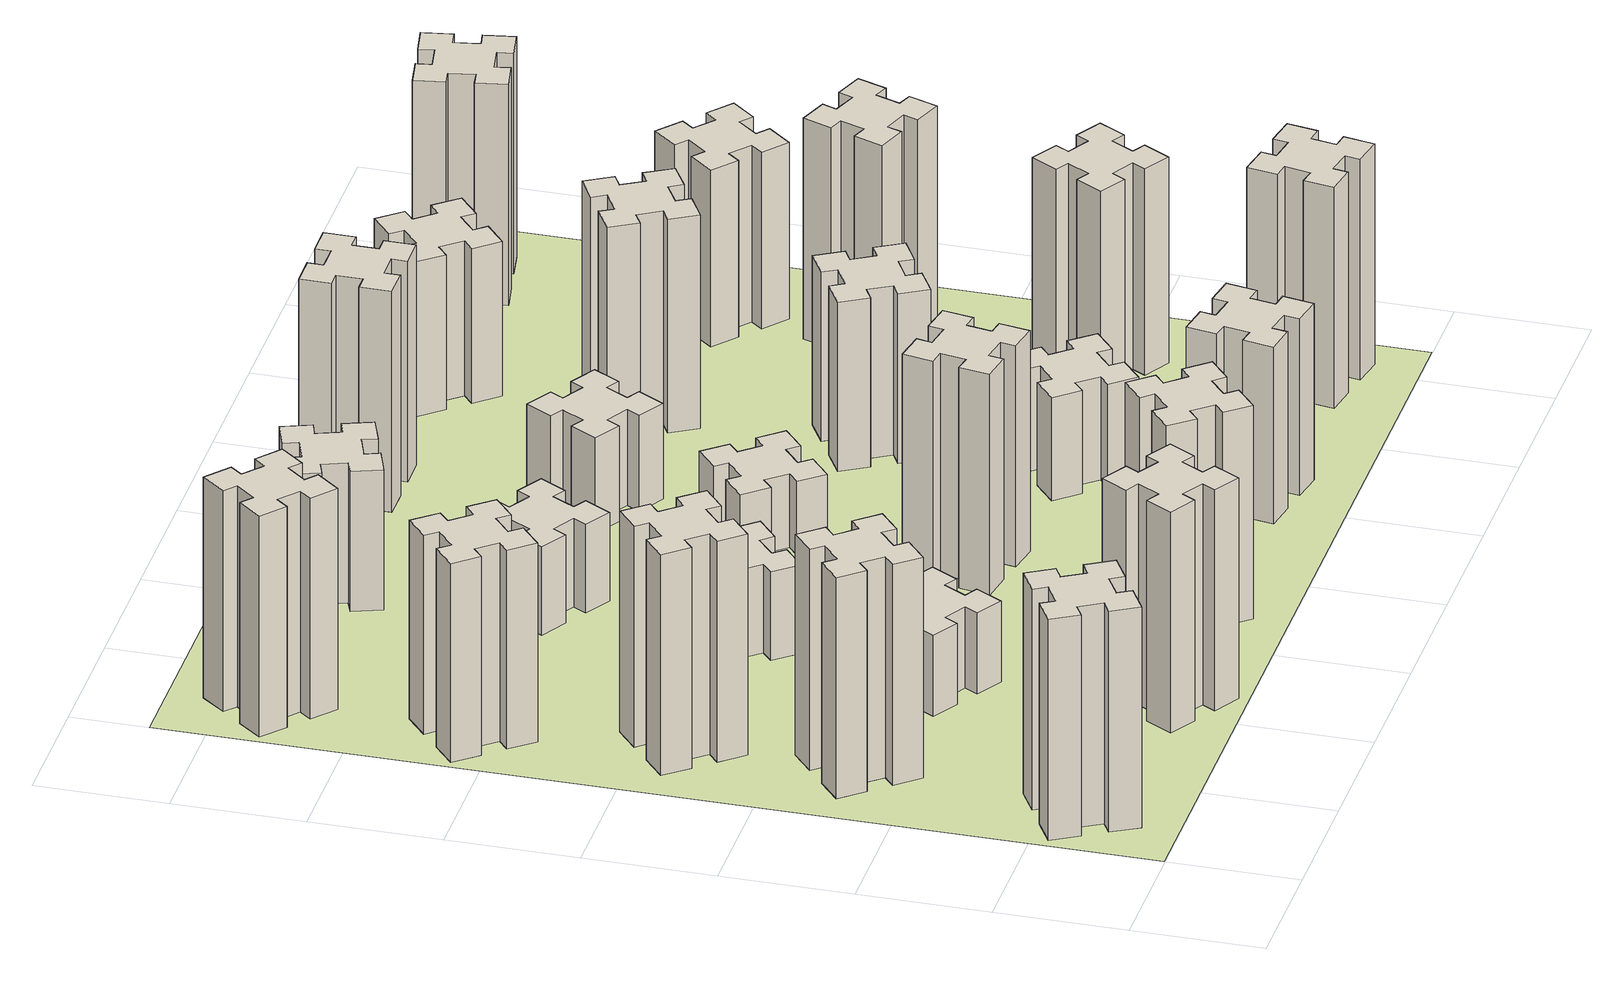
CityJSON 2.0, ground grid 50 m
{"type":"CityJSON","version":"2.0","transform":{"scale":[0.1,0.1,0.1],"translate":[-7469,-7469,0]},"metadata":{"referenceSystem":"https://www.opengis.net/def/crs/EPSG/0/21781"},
"CityObjects":{
"building1":{"type":"Building","attributes":{"class":"1000","function":"1000","usage":"1000","yearOfConstruction":2016,"roofType":"1000","measuredHeight":90,"storeysAboveGround":30,"storeysBelowGround":0},"geometry":[{"type":"Solid","lod":"1","boundaries":[[[[0,1,2,3,4,5,6,7,8,9,10,11,12,13,14,15,16,17,18,19]],[[17,16,20,21]],[[16,15,22,20]],[[15,14,23,22]],[[14,13,24,23]],[[13,12,25,24]],[[12,11,26,25]],[[11,10,27,26]],[[10,9,28,27]],[[9,8,29,28]],[[8,7,30,29]],[[7,6,31,30]],[[6,5,32,31]],[[5,4,33,32]],[[4,3,34,33]],[[3,2,35,34]],[[2,1,36,35]],[[1,0,37,36]],[[0,19,38,37]],[[19,18,39,38]],[[18,17,21,39]],[[24,25,26,27,28,29,30,31,32,33,34,35,36,37,38,39,21,20,22,23]]]]}]},
"building2":{"type":"Building","attributes":{"class":"1000","function":"1000","usage":"1000","yearOfConstruction":2016,"roofType":"1000","measuredHeight":90,"storeysAboveGround":30,"storeysBelowGround":0},"geometry":[{"type":"Solid","lod":"1","boundaries":[[[[40,41,42,43,44,45,46,47,48,49,50,51,52,53,54,55,56,57,58,59]],[[57,56,60,61]],[[56,55,62,60]],[[55,54,63,62]],[[54,53,64,63]],[[53,52,65,64]],[[52,51,66,65]],[[51,50,67,66]],[[50,49,68,67]],[[49,48,69,68]],[[48,47,70,69]],[[47,46,71,70]],[[46,45,72,71]],[[45,44,73,72]],[[44,43,74,73]],[[43,42,75,74]],[[42,41,76,75]],[[41,40,77,76]],[[40,59,78,77]],[[59,58,79,78]],[[58,57,61,79]],[[64,65,66,67,68,69,70,71,72,73,74,75,76,77,78,79,61,60,62,63]]]]}]},
"building3":{"type":"Building","attributes":{"class":"1000","function":"1000","usage":"1000","yearOfConstruction":2016,"roofType":"1000","measuredHeight":90,"storeysAboveGround":30,"storeysBelowGround":0},"geometry":[{"type":"Solid","lod":"1","boundaries":[[[[80,81,82,83,84,85,86,87,88,89,90,91,92,93,94,95,96,97,98,99]],[[97,96,100,101]],[[96,95,102,100]],[[95,94,103,102]],[[94,93,104,103]],[[93,92,105,104]],[[92,91,106,105]],[[91,90,107,106]],[[90,89,108,107]],[[89,88,109,108]],[[88,87,110,109]],[[87,86,111,110]],[[86,85,112,111]],[[85,84,113,112]],[[84,83,114,113]],[[83,82,115,114]],[[82,81,116,115]],[[81,80,117,116]],[[80,99,118,117]],[[99,98,119,118]],[[98,97,101,119]],[[104,105,106,107,108,109,110,111,112,113,114,115,116,117,118,119,101,100,102,103]]]]}]},
"building4":{"type":"Building","attributes":{"class":"1000","function":"1000","usage":"1000","yearOfConstruction":2016,"roofType":"1000","measuredHeight":81,"storeysAboveGround":30,"storeysBelowGround":0},"geometry":[{"type":"Solid","lod":"1","boundaries":[[[[120,121,122,123,124,125,126,127,128,129,130,131,132,133,134,135,136,137,138,139]],[[137,136,140,141]],[[136,135,142,140]],[[135,134,143,142]],[[134,133,144,143]],[[133,132,145,144]],[[132,131,146,145]],[[131,130,147,146]],[[130,129,148,147]],[[129,128,149,148]],[[128,127,150,149]],[[127,126,151,150]],[[126,125,152,151]],[[125,124,153,152]],[[124,123,154,153]],[[123,122,155,154]],[[122,121,156,155]],[[121,120,157,156]],[[120,139,158,157]],[[139,138,159,158]],[[138,137,141,159]],[[144,145,146,147,148,149,150,151,152,153,154,155,156,157,158,159,141,140,142,143]]]]}]},
"building5":{"type":"Building","attributes":{"class":"1000","function":"1000","usage":"1000","yearOfConstruction":2016,"roofType":"1000","measuredHeight":90,"storeysAboveGround":30,"storeysBelowGround":0},"geometry":[{"type":"Solid","lod":"1","boundaries":[[[[160,161,162,163,164,165,166,167,168,169,170,171,172,173,174,175,176,177,178,179]],[[177,176,180,181]],[[176,175,182,180]],[[175,174,183,182]],[[174,173,184,183]],[[173,172,185,184]],[[172,171,186,185]],[[171,170,187,186]],[[170,169,188,187]],[[169,168,189,188]],[[168,167,190,189]],[[167,166,191,190]],[[166,165,192,191]],[[165,164,193,192]],[[164,163,194,193]],[[163,162,195,194]],[[162,161,196,195]],[[161,160,197,196]],[[160,179,198,197]],[[179,178,199,198]],[[178,177,181,199]],[[184,185,186,187,188,189,190,191,192,193,194,195,196,197,198,199,181,180,182,183]]]]}]},
"building6":{"type":"Building","attributes":{"class":"1000","function":"1000","usage":"1000","yearOfConstruction":2016,"roofType":"1000","measuredHeight":90,"storeysAboveGround":30,"storeysBelowGround":0},"geometry":[{"type":"Solid","lod":"1","boundaries":[[[[200,201,202,203,204,205,206,207,208,209,210,211,212,213,214,215,216,217,218,219]],[[217,216,220,221]],[[216,215,222,220]],[[215,214,223,222]],[[214,213,224,223]],[[213,212,225,224]],[[212,211,226,225]],[[211,210,227,226]],[[210,209,228,227]],[[209,208,229,228]],[[208,207,230,229]],[[207,206,231,230]],[[206,205,232,231]],[[205,204,233,232]],[[204,203,234,233]],[[203,202,235,234]],[[202,201,236,235]],[[201,200,237,236]],[[200,219,238,237]],[[219,218,239,238]],[[218,217,221,239]],[[224,225,226,227,228,229,230,231,232,233,234,235,236,237,238,239,221,220,222,223]]]]}]},
"building7":{"type":"Building","attributes":{"class":"1000","function":"1000","usage":"1000","yearOfConstruction":2016,"roofType":"1000","measuredHeight":33,"storeysAboveGround":30,"storeysBelowGround":0},"geometry":[{"type":"Solid","lod":"1","boundaries":[[[[240,241,242,243,244,245,246,247,248,249,250,251,252,253,254,255,256,257,258,259]],[[257,256,260,261]],[[256,255,262,260]],[[255,254,263,262]],[[254,253,264,263]],[[253,252,265,264]],[[252,251,266,265]],[[251,250,267,266]],[[250,249,268,267]],[[249,248,269,268]],[[248,247,270,269]],[[247,246,271,270]],[[246,245,272,271]],[[245,244,273,272]],[[244,243,274,273]],[[243,242,275,274]],[[242,241,276,275]],[[241,240,277,276]],[[240,259,278,277]],[[259,258,279,278]],[[258,257,261,279]],[[264,265,266,267,268,269,270,271,272,273,274,275,276,277,278,279,261,260,262,263]]]]}]},
"building8":{"type":"Building","attributes":{"class":"1000","function":"1000","usage":"1000","yearOfConstruction":2016,"roofType":"1000","measuredHeight":36,"storeysAboveGround":30,"storeysBelowGround":0},"geometry":[{"type":"Solid","lod":"1","boundaries":[[[[280,281,282,283,284,285,286,287,288,289,290,291,292,293,294,295,296,297,298,299]],[[297,296,300,301]],[[296,295,302,300]],[[295,294,303,302]],[[294,293,304,303]],[[293,292,305,304]],[[292,291,306,305]],[[291,290,307,306]],[[290,289,308,307]],[[289,288,309,308]],[[288,287,310,309]],[[287,286,311,310]],[[286,285,312,311]],[[285,284,313,312]],[[284,283,314,313]],[[283,282,315,314]],[[282,281,316,315]],[[281,280,317,316]],[[280,299,318,317]],[[299,298,319,318]],[[298,297,301,319]],[[304,305,306,307,308,309,310,311,312,313,314,315,316,317,318,319,301,300,302,303]]]]}]},
"building9":{"type":"Building","attributes":{"class":"1000","function":"1000","usage":"1000","yearOfConstruction":2016,"roofType":"1000","measuredHeight":87,"storeysAboveGround":30,"storeysBelowGround":0},"geometry":[{"type":"Solid","lod":"1","boundaries":[[[[320,321,322,323,324,325,326,327,328,329,330,331,332,333,334,335,336,337,338,339]],[[337,336,340,341]],[[336,335,342,340]],[[335,334,343,342]],[[334,333,344,343]],[[333,332,345,344]],[[332,331,346,345]],[[331,330,347,346]],[[330,329,348,347]],[[329,328,349,348]],[[328,327,350,349]],[[327,326,351,350]],[[326,325,352,351]],[[325,324,353,352]],[[324,323,354,353]],[[323,322,355,354]],[[322,321,356,355]],[[321,320,357,356]],[[320,339,358,357]],[[339,338,359,358]],[[338,337,341,359]],[[344,345,346,347,348,349,350,351,352,353,354,355,356,357,358,359,341,340,342,343]]]]}]},
"building10":{"type":"Building","attributes":{"class":"1000","function":"1000","usage":"1000","yearOfConstruction":2016,"roofType":"1000","measuredHeight":36,"storeysAboveGround":30,"storeysBelowGround":0},"geometry":[{"type":"Solid","lod":"1","boundaries":[[[[360,361,362,363,364,365,366,367,368,369,370,371,372,373,374,375,376,377,378,379]],[[377,376,380,381]],[[376,375,382,380]],[[375,374,383,382]],[[374,373,384,383]],[[373,372,385,384]],[[372,371,386,385]],[[371,370,387,386]],[[370,369,388,387]],[[369,368,389,388]],[[368,367,390,389]],[[367,366,391,390]],[[366,365,392,391]],[[365,364,393,392]],[[364,363,394,393]],[[363,362,395,394]],[[362,361,396,395]],[[361,360,397,396]],[[360,379,398,397]],[[379,378,399,398]],[[378,377,381,399]],[[384,385,386,387,388,389,390,391,392,393,394,395,396,397,398,399,381,380,382,383]]]]}]},
"building11":{"type":"Building","attributes":{"class":"1000","function":"1000","usage":"1000","yearOfConstruction":2016,"roofType":"1000","measuredHeight":57,"storeysAboveGround":30,"storeysBelowGround":0},"geometry":[{"type":"Solid","lod":"1","boundaries":[[[[400,401,402,403,404,405,406,407,408,409,410,411,412,413,414,415,416,417,418,419]],[[417,416,420,421]],[[416,415,422,420]],[[415,414,423,422]],[[414,413,424,423]],[[413,412,425,424]],[[412,411,426,425]],[[411,410,427,426]],[[410,409,428,427]],[[409,408,429,428]],[[408,407,430,429]],[[407,406,431,430]],[[406,405,432,431]],[[405,404,433,432]],[[404,403,434,433]],[[403,402,435,434]],[[402,401,436,435]],[[401,400,437,436]],[[400,419,438,437]],[[419,418,439,438]],[[418,417,421,439]],[[424,425,426,427,428,429,430,431,432,433,434,435,436,437,438,439,421,420,422,423]]]]}]},
"building12":{"type":"Building","attributes":{"class":"1000","function":"1000","usage":"1000","yearOfConstruction":2016,"roofType":"1000","measuredHeight":90,"storeysAboveGround":30,"storeysBelowGround":0},"geometry":[{"type":"Solid","lod":"1","boundaries":[[[[440,441,442,443,444,445,446,447,448,449,450,451,452,453,454,455,456,457,458,459]],[[457,456,460,461]],[[456,455,462,460]],[[455,454,463,462]],[[454,453,464,463]],[[453,452,465,464]],[[452,451,466,465]],[[451,450,467,466]],[[450,449,468,467]],[[449,448,469,468]],[[448,447,470,469]],[[447,446,471,470]],[[446,445,472,471]],[[445,444,473,472]],[[444,443,474,473]],[[443,442,475,474]],[[442,441,476,475]],[[441,440,477,476]],[[440,459,478,477]],[[459,458,479,478]],[[458,457,461,479]],[[464,465,466,467,468,469,470,471,472,473,474,475,476,477,478,479,461,460,462,463]]]]}]},
"building13":{"type":"Building","attributes":{"class":"1000","function":"1000","usage":"1000","yearOfConstruction":2016,"roofType":"1000","measuredHeight":30,"storeysAboveGround":30,"storeysBelowGround":0},"geometry":[{"type":"Solid","lod":"1","boundaries":[[[[480,481,482,483,484,485,486,487,488,489,490,491,492,493,494,495,496,497,498,499]],[[497,496,500,501]],[[496,495,502,500]],[[495,494,503,502]],[[494,493,504,503]],[[493,492,505,504]],[[492,491,506,505]],[[491,490,507,506]],[[490,489,508,507]],[[489,488,509,508]],[[488,487,510,509]],[[487,486,511,510]],[[486,485,512,511]],[[485,484,513,512]],[[484,483,514,513]],[[483,482,515,514]],[[482,481,516,515]],[[481,480,517,516]],[[480,499,518,517]],[[499,498,519,518]],[[498,497,501,519]],[[504,505,506,507,508,509,510,511,512,513,514,515,516,517,518,519,501,500,502,503]]]]}]},
"building14":{"type":"Building","attributes":{"class":"1000","function":"1000","usage":"1000","yearOfConstruction":2016,"roofType":"1000","measuredHeight":72,"storeysAboveGround":30,"storeysBelowGround":0},"geometry":[{"type":"Solid","lod":"1","boundaries":[[[[520,521,522,523,524,525,526,527,528,529,530,531,532,533,534,535,536,537,538,539]],[[537,536,540,541]],[[536,535,542,540]],[[535,534,543,542]],[[534,533,544,543]],[[533,532,545,544]],[[532,531,546,545]],[[531,530,547,546]],[[530,529,548,547]],[[529,528,549,548]],[[528,527,550,549]],[[527,526,551,550]],[[526,525,552,551]],[[525,524,553,552]],[[524,523,554,553]],[[523,522,555,554]],[[522,521,556,555]],[[521,520,557,556]],[[520,539,558,557]],[[539,538,559,558]],[[538,537,541,559]],[[544,545,546,547,548,549,550,551,552,553,554,555,556,557,558,559,541,540,542,543]]]]}]},
"building15":{"type":"Building","attributes":{"class":"1000","function":"1000","usage":"1000","yearOfConstruction":2016,"roofType":"1000","measuredHeight":39,"storeysAboveGround":30,"storeysBelowGround":0},"geometry":[{"type":"Solid","lod":"1","boundaries":[[[[560,561,562,563,564,565,566,567,568,569,570,571,572,573,574,575,576,577,578,579]],[[577,576,580,581]],[[576,575,582,580]],[[575,574,583,582]],[[574,573,584,583]],[[573,572,585,584]],[[572,571,586,585]],[[571,570,587,586]],[[570,569,588,587]],[[569,568,589,588]],[[568,567,590,589]],[[567,566,591,590]],[[566,565,592,591]],[[565,564,593,592]],[[564,563,594,593]],[[563,562,595,594]],[[562,561,596,595]],[[561,560,597,596]],[[560,579,598,597]],[[579,578,599,598]],[[578,577,581,599]],[[584,585,586,587,588,589,590,591,592,593,594,595,596,597,598,599,581,580,582,583]]]]}]},
"building16":{"type":"Building","attributes":{"class":"1000","function":"1000","usage":"1000","yearOfConstruction":2016,"roofType":"1000","measuredHeight":90,"storeysAboveGround":30,"storeysBelowGround":0},"geometry":[{"type":"Solid","lod":"1","boundaries":[[[[600,601,602,603,604,605,606,607,608,609,610,611,612,613,614,615,616,617,618,619]],[[617,616,620,621]],[[616,615,622,620]],[[615,614,623,622]],[[614,613,624,623]],[[613,612,625,624]],[[612,611,626,625]],[[611,610,627,626]],[[610,609,628,627]],[[609,608,629,628]],[[608,607,630,629]],[[607,606,631,630]],[[606,605,632,631]],[[605,604,633,632]],[[604,603,634,633]],[[603,602,635,634]],[[602,601,636,635]],[[601,600,637,636]],[[600,619,638,637]],[[619,618,639,638]],[[618,617,621,639]],[[624,625,626,627,628,629,630,631,632,633,634,635,636,637,638,639,621,620,622,623]]]]}]},
"building17":{"type":"Building","attributes":{"class":"1000","function":"1000","usage":"1000","yearOfConstruction":2016,"roofType":"1000","measuredHeight":42,"storeysAboveGround":30,"storeysBelowGround":0},"geometry":[{"type":"Solid","lod":"1","boundaries":[[[[640,641,642,643,644,645,646,647,648,649,650,651,652,653,654,655,656,657,658,659]],[[657,656,660,661]],[[656,655,662,660]],[[655,654,663,662]],[[654,653,664,663]],[[653,652,665,664]],[[652,651,666,665]],[[651,650,667,666]],[[650,649,668,667]],[[649,648,669,668]],[[648,647,670,669]],[[647,646,671,670]],[[646,645,672,671]],[[645,644,673,672]],[[644,643,674,673]],[[643,642,675,674]],[[642,641,676,675]],[[641,640,677,676]],[[640,659,678,677]],[[659,658,679,678]],[[658,657,661,679]],[[664,665,666,667,668,669,670,671,672,673,674,675,676,677,678,679,661,660,662,663]]]]}]},
"building18":{"type":"Building","attributes":{"class":"1000","function":"1000","usage":"1000","yearOfConstruction":2016,"roofType":"1000","measuredHeight":69,"storeysAboveGround":30,"storeysBelowGround":0},"geometry":[{"type":"Solid","lod":"1","boundaries":[[[[680,681,682,683,684,685,686,687,688,689,690,691,692,693,694,695,696,697,698,699]],[[697,696,700,701]],[[696,695,702,700]],[[695,694,703,702]],[[694,693,704,703]],[[693,692,705,704]],[[692,691,706,705]],[[691,690,707,706]],[[690,689,708,707]],[[689,688,709,708]],[[688,687,710,709]],[[687,686,711,710]],[[686,685,712,711]],[[685,684,713,712]],[[684,683,714,713]],[[683,682,715,714]],[[682,681,716,715]],[[681,680,717,716]],[[680,699,718,717]],[[699,698,719,718]],[[698,697,701,719]],[[704,705,706,707,708,709,710,711,712,713,714,715,716,717,718,719,701,700,702,703]]]]}]},
"building19":{"type":"Building","attributes":{"class":"1000","function":"1000","usage":"1000","yearOfConstruction":2016,"roofType":"1000","measuredHeight":87,"storeysAboveGround":30,"storeysBelowGround":0},"geometry":[{"type":"Solid","lod":"1","boundaries":[[[[720,721,722,723,724,725,726,727,728,729,730,731,732,733,734,735,736,737,738,739]],[[737,736,740,741]],[[736,735,742,740]],[[735,734,743,742]],[[734,733,744,743]],[[733,732,745,744]],[[732,731,746,745]],[[731,730,747,746]],[[730,729,748,747]],[[729,728,749,748]],[[728,727,750,749]],[[727,726,751,750]],[[726,725,752,751]],[[725,724,753,752]],[[724,723,754,753]],[[723,722,755,754]],[[722,721,756,755]],[[721,720,757,756]],[[720,739,758,757]],[[739,738,759,758]],[[738,737,741,759]],[[744,745,746,747,748,749,750,751,752,753,754,755,756,757,758,759,741,740,742,743]]]]}]},
"building20":{"type":"Building","attributes":{"class":"1000","function":"1000","usage":"1000","yearOfConstruction":2016,"roofType":"1000","measuredHeight":90,"storeysAboveGround":30,"storeysBelowGround":0},"geometry":[{"type":"Solid","lod":"1","boundaries":[[[[760,761,762,763,764,765,766,767,768,769,770,771,772,773,774,775,776,777,778,779]],[[777,776,780,781]],[[776,775,782,780]],[[775,774,783,782]],[[774,773,784,783]],[[773,772,785,784]],[[772,771,786,785]],[[771,770,787,786]],[[770,769,788,787]],[[769,768,789,788]],[[768,767,790,789]],[[767,766,791,790]],[[766,765,792,791]],[[765,764,793,792]],[[764,763,794,793]],[[763,762,795,794]],[[762,761,796,795]],[[761,760,797,796]],[[760,779,798,797]],[[779,778,799,798]],[[778,777,781,799]],[[784,785,786,787,788,789,790,791,792,793,794,795,796,797,798,799,781,780,782,783]]]]}]},
"building21":{"type":"Building","attributes":{"class":"1000","function":"1000","usage":"1000","yearOfConstruction":2016,"roofType":"1000","measuredHeight":63,"storeysAboveGround":30,"storeysBelowGround":0},"geometry":[{"type":"Solid","lod":"1","boundaries":[[[[800,801,802,803,804,805,806,807,808,809,810,811,812,813,814,815,816,817,818,819]],[[817,816,820,821]],[[816,815,822,820]],[[815,814,823,822]],[[814,813,824,823]],[[813,812,825,824]],[[812,811,826,825]],[[811,810,827,826]],[[810,809,828,827]],[[809,808,829,828]],[[808,807,830,829]],[[807,806,831,830]],[[806,805,832,831]],[[805,804,833,832]],[[804,803,834,833]],[[803,802,835,834]],[[802,801,836,835]],[[801,800,837,836]],[[800,819,838,837]],[[819,818,839,838]],[[818,817,821,839]],[[824,825,826,827,828,829,830,831,832,833,834,835,836,837,838,839,821,820,822,823]]]]}]},
"building22":{"type":"Building","attributes":{"class":"1000","function":"1000","usage":"1000","yearOfConstruction":2016,"roofType":"1000","measuredHeight":84,"storeysAboveGround":30,"storeysBelowGround":0},"geometry":[{"type":"Solid","lod":"1","boundaries":[[[[840,841,842,843,844,845,846,847,848,849,850,851,852,853,854,855,856,857,858,859]],[[857,856,860,861]],[[856,855,862,860]],[[855,854,863,862]],[[854,853,864,863]],[[853,852,865,864]],[[852,851,866,865]],[[851,850,867,866]],[[850,849,868,867]],[[849,848,869,868]],[[848,847,870,869]],[[847,846,871,870]],[[846,845,872,871]],[[845,844,873,872]],[[844,843,874,873]],[[843,842,875,874]],[[842,841,876,875]],[[841,840,877,876]],[[840,859,878,877]],[[859,858,879,878]],[[858,857,861,879]],[[864,865,866,867,868,869,870,871,872,873,874,875,876,877,878,879,861,860,862,863]]]]}]},
"building23":{"type":"Building","attributes":{"class":"1000","function":"1000","usage":"1000","yearOfConstruction":2016,"roofType":"1000","measuredHeight":90,"storeysAboveGround":30,"storeysBelowGround":0},"geometry":[{"type":"Solid","lod":"1","boundaries":[[[[880,881,882,883,884,885,886,887,888,889,890,891,892,893,894,895,896,897,898,899]],[[897,896,900,901]],[[896,895,902,900]],[[895,894,903,902]],[[894,893,904,903]],[[893,892,905,904]],[[892,891,906,905]],[[891,890,907,906]],[[890,889,908,907]],[[889,888,909,908]],[[888,887,910,909]],[[887,886,911,910]],[[886,885,912,911]],[[885,884,913,912]],[[884,883,914,913]],[[883,882,915,914]],[[882,881,916,915]],[[881,880,917,916]],[[880,899,918,917]],[[899,898,919,918]],[[898,897,901,919]],[[904,905,906,907,908,909,910,911,912,913,914,915,916,917,918,919,901,900,902,903]]]]}]},
"building24":{"type":"Building","attributes":{"class":"1000","function":"1000","usage":"1000","yearOfConstruction":2016,"roofType":"1000","measuredHeight":72,"storeysAboveGround":30,"storeysBelowGround":0},"geometry":[{"type":"Solid","lod":"1","boundaries":[[[[920,921,922,923,924,925,926,927,928,929,930,931,932,933,934,935,936,937,938,939]],[[937,936,940,941]],[[936,935,942,940]],[[935,934,943,942]],[[934,933,944,943]],[[933,932,945,944]],[[932,931,946,945]],[[931,930,947,946]],[[930,929,948,947]],[[929,928,949,948]],[[928,927,950,949]],[[927,926,951,950]],[[926,925,952,951]],[[925,924,953,952]],[[924,923,954,953]],[[923,922,955,954]],[[922,921,956,955]],[[921,920,957,956]],[[920,939,958,957]],[[939,938,959,958]],[[938,937,941,959]],[[944,945,946,947,948,949,950,951,952,953,954,955,956,957,958,959,941,940,942,943]]]]}]},
"building25":{"type":"Building","attributes":{"class":"1000","function":"1000","usage":"1000","yearOfConstruction":2016,"roofType":"1000","measuredHeight":90,"storeysAboveGround":30,"storeysBelowGround":0},"geometry":[{"type":"Solid","lod":"1","boundaries":[[[[960,961,962,963,964,965,966,967,968,969,970,971,972,973,974,975,976,977,978,979]],[[977,976,980,981]],[[976,975,982,980]],[[975,974,983,982]],[[974,973,984,983]],[[973,972,985,984]],[[972,971,986,985]],[[971,970,987,986]],[[970,969,988,987]],[[969,968,989,988]],[[968,967,990,989]],[[967,966,991,990]],[[966,965,992,991]],[[965,964,993,992]],[[964,963,994,993]],[[963,962,995,994]],[[962,961,996,995]],[[961,960,997,996]],[[960,979,998,997]],[[979,978,999,998]],[[978,977,981,999]],[[984,985,986,987,988,989,990,991,992,993,994,995,996,997,998,999,981,980,982,983]]]]}]},
"landuse1":{"type":"LandUse","attributes":{"name":"plot1","function":"1010"},"geometry":[{"type":"MultiSurface","lod":"1","boundaries":[[[1000,1001,1002,1003]]]}]}
},
"vertices":[
[287,255,0],[374,305,0],[404,253,0],[508,313,0],[448,417,0],[396,387,0],[346,474,0],[398,504,0],[338,608,0],[234,548,0],[264,496,0],[177,446,0],[147,498,0],[43,438,0],[103,334,0],[155,364,0],[205,277,0],[153,247,0],[213,143,0],[317,203,0],[205,277,900],[153,247,900],[155,364,900],[103,334,900],[43,438,900],[147,498,900],[177,446,900],[264,496,900],[234,548,900],[338,608,900],[398,504,900],[346,474,900],[396,387,900],[448,417,900],[508,313,900],[404,253,900],[374,305,900],[287,255,900],[317,203,900],[213,143,900],
[492,1248,0],[427,1324,0],[473,1363,0],[396,1455,0],[304,1378,0],[343,1332,0],[266,1267,0],[228,1313,0],[136,1236,0],[213,1144,0],[259,1183,0],[323,1106,0],[277,1068,0],[354,976,0],[446,1053,0],[408,1099,0],[484,1163,0],[523,1117,0],[615,1194,0],[538,1286,0],[484,1163,900],[523,1117,900],[408,1099,900],[446,1053,900],[354,976,900],[277,1068,900],[323,1106,900],[259,1183,900],[213,1144,900],[136,1236,900],[228,1313,900],[266,1267,900],[343,1332,900],[304,1378,900],[396,1455,900],[473,1363,900],[427,1324,900],[492,1248,900],[538,1286,900],[615,1194,900],
[492,1888,0],[427,1964,0],[473,2003,0],[396,2095,0],[304,2018,0],[343,1972,0],[266,1907,0],[228,1953,0],[136,1876,0],[213,1784,0],[259,1823,0],[323,1746,0],[277,1708,0],[354,1616,0],[446,1693,0],[408,1739,0],[484,1803,0],[523,1757,0],[615,1834,0],[538,1926,0],[484,1803,900],[523,1757,900],[408,1739,900],[446,1693,900],[354,1616,900],[277,1708,900],[323,1746,900],[259,1823,900],[213,1784,900],[136,1876,900],[228,1953,900],[266,1907,900],[343,1972,900],[304,2018,900],[396,2095,900],[473,2003,900],[427,1964,900],[492,1888,900],[538,1926,900],[615,1834,900],
[243,2712,0],[166,2647,0],[128,2693,0],[36,2616,0],[113,2524,0],[159,2563,0],[223,2486,0],[177,2448,0],[254,2356,0],[346,2433,0],[308,2479,0],[384,2543,0],[423,2497,0],[515,2574,0],[438,2666,0],[392,2628,0],[327,2704,0],[373,2743,0],[296,2835,0],[204,2758,0],[327,2704,810],[373,2743,810],[392,2628,810],[438,2666,810],[515,2574,810],[423,2497,810],[384,2543,810],[308,2479,810],[346,2433,810],[254,2356,810],[177,2448,810],[223,2486,810],[159,2563,810],[113,2524,810],[36,2616,810],[128,2693,810],[166,2647,810],[243,2712,810],[204,2758,810],[296,2835,810],
[1214,346,0],[1127,396,0],[1157,448,0],[1053,508,0],[993,404,0],[1045,374,0],[995,287,0],[943,317,0],[883,213,0],[987,153,0],[1017,205,0],[1104,155,0],[1074,103,0],[1178,43,0],[1238,147,0],[1186,177,0],[1236,264,0],[1288,234,0],[1348,338,0],[1244,398,0],[1236,264,900],[1288,234,900],[1186,177,900],[1238,147,900],[1178,43,900],[1074,103,900],[1104,155,900],[1017,205,900],[987,153,900],[883,213,900],[943,317,900],[995,287,900],[1045,374,900],[993,404,900],[1053,508,900],[1157,448,900],[1127,396,900],[1214,346,900],[1244,398,900],[1348,338,900],
[384,3387,0],[308,3452,0],[346,3498,0],[254,3575,0],[177,3483,0],[223,3444,0],[159,3368,0],[113,3406,0],[36,3314,0],[128,3237,0],[166,3283,0],[243,3219,0],[204,3173,0],[296,3096,0],[373,3188,0],[327,3226,0],[392,3303,0],[438,3264,0],[515,3356,0],[423,3433,0],[392,3303,900],[438,3264,900],[327,3226,900],[373,3188,900],[296,3096,900],[204,3173,900],[243,3219,900],[166,3283,900],[128,3237,900],[36,3314,900],[113,3406,900],[159,3368,900],[223,3444,900],[177,3483,900],[254,3575,900],[346,3498,900],[308,3452,900],[384,3387,900],[423,3433,900],[515,3356,900],
[1086,1017,0],[1136,1104,0],[1188,1074,0],[1248,1178,0],[1144,1238,0],[1114,1186,0],[1027,1236,0],[1057,1288,0],[953,1348,0],[893,1244,0],[945,1214,0],[895,1127,0],[843,1157,0],[783,1053,0],[887,993,0],[917,1045,0],[1004,995,0],[974,943,0],[1078,883,0],[1138,987,0],[1004,995,330],[974,943,330],[917,1045,330],[887,993,330],[783,1053,330],[843,1157,330],[895,1127,330],[945,1214,330],[893,1244,330],[953,1348,330],[1057,1288,330],[1027,1236,330],[1114,1186,330],[1144,1238,330],[1248,1178,330],[1188,1074,330],[1136,1104,330],[1086,1017,330],[1138,987,330],[1078,883,330],
[1083,1972,0],[1006,1907,0],[968,1953,0],[876,1876,0],[953,1784,0],[999,1823,0],[1063,1746,0],[1017,1708,0],[1094,1616,0],[1186,1693,0],[1148,1739,0],[1224,1803,0],[1263,1757,0],[1355,1834,0],[1278,1926,0],[1232,1888,0],[1167,1964,0],[1213,2003,0],[1136,2095,0],[1044,2018,0],[1167,1964,360],[1213,2003,360],[1232,1888,360],[1278,1926,360],[1355,1834,360],[1263,1757,360],[1224,1803,360],[1148,1739,360],[1186,1693,360],[1094,1616,360],[1017,1708,360],[1063,1746,360],[999,1823,360],[953,1784,360],[876,1876,360],[968,1953,360],[1006,1907,360],[1083,1972,360],[1044,2018,360],[1136,2095,360],
[1639,343,0],[1703,266,0],[1657,228,0],[1734,136,0],[1826,213,0],[1788,259,0],[1864,323,0],[1903,277,0],[1995,354,0],[1918,446,0],[1872,408,0],[1807,484,0],[1853,523,0],[1776,615,0],[1684,538,0],[1723,492,0],[1646,427,0],[1608,473,0],[1516,396,0],[1593,304,0],[1646,427,870],[1608,473,870],[1723,492,870],[1684,538,870],[1776,615,870],[1853,523,870],[1807,484,870],[1872,408,870],[1918,446,870],[1995,354,870],[1903,277,870],[1864,323,870],[1788,259,870],[1826,213,870],[1734,136,870],[1657,228,870],[1703,266,870],[1639,343,870],[1593,304,870],[1516,396,870],
[1314,2666,0],[1227,2716,0],[1257,2768,0],[1153,2828,0],[1093,2724,0],[1145,2694,0],[1095,2607,0],[1043,2637,0],[983,2533,0],[1087,2473,0],[1117,2525,0],[1204,2475,0],[1174,2423,0],[1278,2363,0],[1338,2467,0],[1286,2497,0],[1336,2584,0],[1388,2554,0],[1448,2658,0],[1344,2718,0],[1336,2584,360],[1388,2554,360],[1286,2497,360],[1338,2467,360],[1278,2363,360],[1174,2423,360],[1204,2475,360],[1117,2525,360],[1087,2473,360],[983,2533,360],[1043,2637,360],[1095,2607,360],[1145,2694,360],[1093,2724,360],[1153,2828,360],[1257,2768,360],[1227,2716,360],[1314,2666,360],[1344,2718,360],[1448,2658,360],
[1125,3456,0],[1031,3422,0],[1010,3478,0],[897,3437,0],[939,3324,0],[995,3345,0],[1029,3251,0],[973,3230,0],[1014,3117,0],[1127,3159,0],[1106,3215,0],[1200,3249,0],[1220,3193,0],[1333,3234,0],[1292,3347,0],[1236,3326,0],[1202,3420,0],[1258,3440,0],[1217,3553,0],[1104,3512,0],[1202,3420,570],[1258,3440,570],[1236,3326,570],[1292,3347,570],[1333,3234,570],[1220,3193,570],[1200,3249,570],[1106,3215,570],[1127,3159,570],[1014,3117,570],[973,3230,570],[1029,3251,570],[995,3345,570],[939,3324,570],[897,3437,570],[1010,3478,570],[1031,3422,570],[1125,3456,570],[1104,3512,570],[1217,3553,570],
[1924,1315,0],[1825,1332,0],[1836,1391,0],[1717,1412,0],[1697,1294,0],[1756,1284,0],[1738,1185,0],[1679,1196,0],[1658,1077,0],[1777,1057,0],[1787,1116,0],[1885,1098,0],[1875,1039,0],[1993,1018,0],[2014,1137,0],[1955,1147,0],[1972,1245,0],[2031,1235,0],[2052,1353,0],[1934,1374,0],[1972,1245,900],[2031,1235,900],[1955,1147,900],[2014,1137,900],[1993,1018,900],[1875,1039,900],[1885,1098,900],[1787,1116,900],[1777,1057,900],[1658,1077,900],[1679,1196,900],[1738,1185,900],[1756,1284,900],[1697,1294,900],[1717,1412,900],[1836,1391,900],[1825,1332,900],[1924,1315,900],[1934,1374,900],[2052,1353,900],
[1972,1988,0],[1907,2064,0],[1953,2103,0],[1876,2195,0],[1784,2118,0],[1823,2072,0],[1746,2007,0],[1708,2053,0],[1616,1976,0],[1693,1884,0],[1739,1923,0],[1803,1846,0],[1757,1808,0],[1834,1716,0],[1926,1793,0],[1888,1839,0],[1964,1903,0],[2003,1857,0],[2095,1934,0],[2018,2026,0],[1964,1903,300],[2003,1857,300],[1888,1839,300],[1926,1793,300],[1834,1716,300],[1757,1808,300],[1803,1846,300],[1739,1923,300],[1693,1884,300],[1616,1976,300],[1708,2053,300],[1746,2007,300],[1823,2072,300],[1784,2118,300],[1876,2195,300],[1953,2103,300],[1907,2064,300],[1972,1988,300],[2018,2026,300],[2095,1934,300],
[2496,444,0],[2478,345,0],[2419,356,0],[2398,237,0],[2517,217,0],[2527,276,0],[2625,258,0],[2615,199,0],[2733,178,0],[2754,297,0],[2695,307,0],[2712,405,0],[2771,395,0],[2792,513,0],[2674,534,0],[2664,475,0],[2565,492,0],[2576,551,0],[2457,572,0],[2437,454,0],[2565,492,720],[2576,551,720],[2664,475,720],[2674,534,720],[2792,513,720],[2771,395,720],[2712,405,720],[2695,307,720],[2754,297,720],[2733,178,720],[2615,199,720],[2625,258,720],[2527,276,720],[2517,217,720],[2398,237,720],[2419,356,720],[2478,345,720],[2496,444,720],[2437,454,720],[2457,572,720],
[2026,2497,0],[2076,2584,0],[2128,2554,0],[2188,2658,0],[2084,2718,0],[2054,2666,0],[1967,2716,0],[1997,2768,0],[1893,2828,0],[1833,2724,0],[1885,2694,0],[1835,2607,0],[1783,2637,0],[1723,2533,0],[1827,2473,0],[1857,2525,0],[1944,2475,0],[1914,2423,0],[2018,2363,0],[2078,2467,0],[1944,2475,390],[1914,2423,390],[1857,2525,390],[1827,2473,390],[1723,2533,390],[1783,2637,390],[1835,2607,390],[1885,2694,390],[1833,2724,390],[1893,2828,390],[1997,2768,390],[1967,2716,390],[2054,2666,390],[2084,2718,390],[2188,2658,390],[2128,2554,390],[2076,2584,390],[2026,2497,390],[2078,2467,390],[2018,2363,390],
[1965,3385,0],[1965,3485,0],[2025,3485,0],[2025,3605,0],[1905,3605,0],[1905,3545,0],[1805,3545,0],[1805,3605,0],[1685,3605,0],[1685,3485,0],[1745,3485,0],[1745,3385,0],[1685,3385,0],[1685,3265,0],[1805,3265,0],[1805,3325,0],[1905,3325,0],[1905,3265,0],[2025,3265,0],[2025,3385,0],[1905,3325,900],[1905,3265,900],[1805,3325,900],[1805,3265,900],[1685,3265,900],[1685,3385,900],[1745,3385,900],[1745,3485,900],[1685,3485,900],[1685,3605,900],[1805,3605,900],[1805,3545,900],[1905,3545,900],[1905,3605,900],[2025,3605,900],[2025,3485,900],[1965,3485,900],[1965,3385,900],[2025,3385,900],[2025,3265,900],
[2563,1132,0],[2486,1067,0],[2448,1113,0],[2356,1036,0],[2433,944,0],[2479,983,0],[2543,906,0],[2497,868,0],[2574,776,0],[2666,853,0],[2628,899,0],[2704,963,0],[2743,917,0],[2835,994,0],[2758,1086,0],[2712,1048,0],[2647,1124,0],[2693,1163,0],[2616,1255,0],[2524,1178,0],[2647,1124,420],[2693,1163,420],[2712,1048,420],[2758,1086,420],[2835,994,420],[2743,917,420],[2704,963,420],[2628,899,420],[2666,853,420],[2574,776,420],[2497,868,420],[2543,906,420],[2479,983,420],[2433,944,420],[2356,1036,420],[2448,1113,420],[2486,1067,420],[2563,1132,420],[2524,1178,420],[2616,1255,420],
[2475,1744,0],[2525,1657,0],[2473,1627,0],[2533,1523,0],[2637,1583,0],[2607,1635,0],[2694,1685,0],[2724,1633,0],[2828,1693,0],[2768,1797,0],[2716,1767,0],[2666,1854,0],[2718,1884,0],[2658,1988,0],[2554,1928,0],[2584,1876,0],[2497,1826,0],[2467,1878,0],[2363,1818,0],[2423,1714,0],[2497,1826,690],[2467,1878,690],[2584,1876,690],[2554,1928,690],[2658,1988,690],[2718,1884,690],[2666,1854,690],[2716,1767,690],[2768,1797,690],[2828,1693,690],[2724,1633,690],[2694,1685,690],[2607,1635,690],[2637,1583,690],[2533,1523,690],[2473,1627,690],[2525,1657,690],[2475,1744,690],[2423,1714,690],[2363,1818,690],
[2607,2475,0],[2694,2525,0],[2724,2473,0],[2828,2533,0],[2768,2637,0],[2716,2607,0],[2666,2694,0],[2718,2724,0],[2658,2828,0],[2554,2768,0],[2584,2716,0],[2497,2666,0],[2467,2718,0],[2363,2658,0],[2423,2554,0],[2475,2584,0],[2525,2497,0],[2473,2467,0],[2533,2363,0],[2637,2423,0],[2525,2497,870],[2473,2467,870],[2475,2584,870],[2423,2554,870],[2363,2658,870],[2467,2718,870],[2497,2666,870],[2584,2716,870],[2554,2768,870],[2658,2828,870],[2718,2724,870],[2666,2694,870],[2716,2607,870],[2768,2637,870],[2828,2533,870],[2724,2473,870],[2694,2525,870],[2607,2475,870],[2637,2423,870],[2533,2363,870],
[3504,475,0],[3405,492,0],[3416,551,0],[3297,572,0],[3277,454,0],[3336,444,0],[3318,345,0],[3259,356,0],[3238,237,0],[3357,217,0],[3367,276,0],[3465,258,0],[3455,199,0],[3573,178,0],[3594,297,0],[3535,307,0],[3552,405,0],[3611,395,0],[3632,513,0],[3514,534,0],[3552,405,900],[3611,395,900],[3535,307,900],[3594,297,900],[3573,178,900],[3455,199,900],[3465,258,900],[3367,276,900],[3357,217,900],[3238,237,900],[3259,356,900],[3318,345,900],[3336,444,900],[3277,454,900],[3297,572,900],[3416,551,900],[3405,492,900],[3504,475,900],[3514,534,900],[3632,513,900],
[2712,3368,0],[2647,3444,0],[2693,3483,0],[2616,3575,0],[2524,3498,0],[2563,3452,0],[2486,3387,0],[2448,3433,0],[2356,3356,0],[2433,3264,0],[2479,3303,0],[2543,3226,0],[2497,3188,0],[2574,3096,0],[2666,3173,0],[2628,3219,0],[2704,3283,0],[2743,3237,0],[2835,3314,0],[2758,3406,0],[2704,3283,630],[2743,3237,630],[2628,3219,630],[2666,3173,630],[2574,3096,630],[2497,3188,630],[2543,3226,630],[2479,3303,630],[2433,3264,630],[2356,3356,630],[2448,3433,630],[2486,3387,630],[2563,3452,630],[2524,3498,630],[2616,3575,630],[2693,3483,630],[2647,3444,630],[2712,3368,630],[2758,3406,630],[2835,3314,630],
[3434,1186,0],[3347,1236,0],[3377,1288,0],[3273,1348,0],[3213,1244,0],[3265,1214,0],[3215,1127,0],[3163,1157,0],[3103,1053,0],[3207,993,0],[3237,1045,0],[3324,995,0],[3294,943,0],[3398,883,0],[3458,987,0],[3406,1017,0],[3456,1104,0],[3508,1074,0],[3568,1178,0],[3464,1238,0],[3456,1104,840],[3508,1074,840],[3406,1017,840],[3458,987,840],[3398,883,840],[3294,943,840],[3324,995,840],[3237,1045,840],[3207,993,840],[3103,1053,840],[3163,1157,840],[3215,1127,840],[3265,1214,840],[3213,1244,840],[3273,1348,840],[3377,1288,840],[3347,1236,840],[3434,1186,840],[3464,1238,840],[3568,1178,840],
[3422,1871,0],[3456,1965,0],[3512,1944,0],[3553,2057,0],[3440,2098,0],[3420,2042,0],[3326,2076,0],[3347,2132,0],[3234,2173,0],[3193,2060,0],[3249,2040,0],[3215,1946,0],[3159,1967,0],[3117,1854,0],[3230,1813,0],[3251,1869,0],[3345,1835,0],[3324,1779,0],[3437,1737,0],[3478,1850,0],[3345,1835,900],[3324,1779,900],[3251,1869,900],[3230,1813,900],[3117,1854,900],[3159,1967,900],[3215,1946,900],[3249,2040,900],[3193,2060,900],[3234,2173,900],[3347,2132,900],[3326,2076,900],[3420,2042,900],[3440,2098,900],[3553,2057,900],[3512,1944,900],[3456,1965,900],[3422,1871,900],[3478,1850,900],[3437,1737,900],
[3444,2547,0],[3368,2612,0],[3406,2658,0],[3314,2735,0],[3237,2643,0],[3283,2604,0],[3219,2528,0],[3173,2566,0],[3096,2474,0],[3188,2397,0],[3226,2443,0],[3303,2379,0],[3264,2333,0],[3356,2256,0],[3433,2348,0],[3387,2386,0],[3452,2463,0],[3498,2424,0],[3575,2516,0],[3483,2593,0],[3452,2463,720],[3498,2424,720],[3387,2386,720],[3433,2348,720],[3356,2256,720],[3264,2333,720],[3303,2379,720],[3226,2443,720],[3188,2397,720],[3096,2474,720],[3173,2566,720],[3219,2528,720],[3283,2604,720],[3237,2643,720],[3314,2735,720],[3406,2658,720],[3368,2612,720],[3444,2547,720],[3483,2593,720],[3575,2516,720],
[3218,3465,0],[3236,3367,0],[3177,3357,0],[3197,3238,0],[3316,3259,0],[3305,3318,0],[3404,3336,0],[3414,3277,0],[3532,3297,0],[3511,3416,0],[3452,3405,0],[3435,3504,0],[3494,3514,0],[3473,3632,0],[3355,3611,0],[3365,3552,0],[3267,3535,0],[3257,3594,0],[3138,3573,0],[3159,3455,0],[3267,3535,900],[3257,3594,900],[3365,3552,900],[3355,3611,900],[3473,3632,900],[3494,3514,900],[3435,3504,900],[3452,3405,900],[3511,3416,900],[3532,3297,900],[3414,3277,900],[3404,3336,900],[3305,3318,900],[3316,3259,900],[3197,3238,900],[3177,3357,900],[3236,3367,900],[3218,3465,900],[3159,3455,900],[3138,3573,900],
[5,3705,0],[3705,3705,0],[3705,5,0],[5,5,0]
]}
